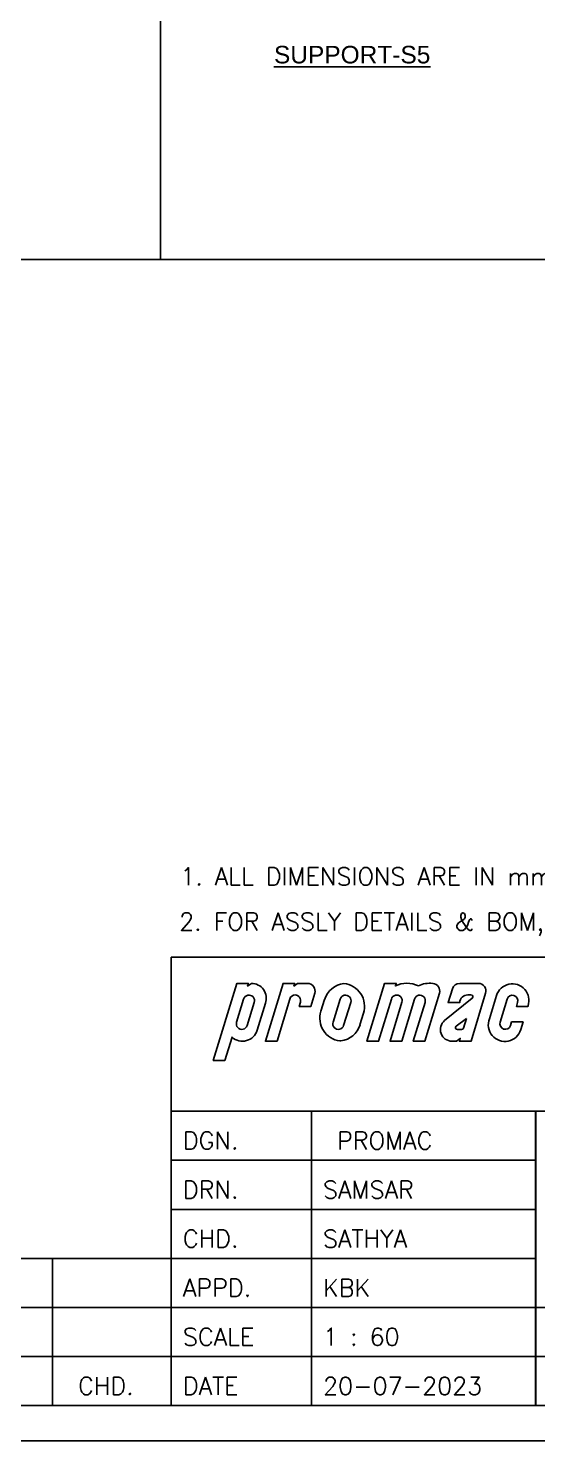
# Model space of a CAD drawing. Header units: inches. Extents: x 0 to 157513, y -28488 to 35640.
# Drawn here: x 145189 to 149551, y 0 to 12088 of the extents above; entities that cross this region are included whole.
import ezdxf

# ---------------------------------------------------------------- set-up
doc = ezdxf.new("R2010")
doc.units = ezdxf.units.IN
doc.header["$LTSCALE"] = 400
doc.header["$MEASUREMENT"] = 0
doc.linetypes.add('0', pattern=[0])
doc.styles.add('ROMANS', font='romans')
doc.styles.get("Standard").update_dxf_attribs({"font": 'arial.ttf'})
doc.styles.add('Su Rekha', font='simplex.shx')

# ---------------------------------------------------------------- blocks, each defined once
blk = doc.blocks.new('A1 title blck promac')
at = {"color": 4, "linetype": '0'}
for p, q in [((2138894, -472474), (2149694, -472474)), ((2138894, -472474), (2149694, -472474)), ((2138894, -476312), (2138894, -472474)), ((2140175, -472937), (2140205, -472837)), ((2140510, -473053), (2140540, -472953)), ((2140510, -473053), (2140540, -472953)), ((2138894, -473792), (2149694, -473792)), ((2140094, -476312), (2140094, -473792)), ((2142014, -473792), (2142014, -476312)), ((2138894, -474212), (2142014, -474212)), ((2138894, -474632), (2142014, -474632)), ((2137878, -476312), (2137878, -475052)), ((2138894, -475052), (2142014, -475052)), ((2128107, -475472), (2138894, -475472)), ((2138894, -475472), (2149694, -475472)), ((2128107, -475892), (2138894, -475892)), ((2138894, -475892), (2149694, -475892)), ((2127902, -476312), (2138894, -476312)), ((2127902, -476312), (2138894, -476312))]:
    blk.add_line(p, q, dxfattribs=at)
at = {"color": 4}
blk.add_line((2128107, -475052), (2138894, -475052), dxfattribs=at)
at = {"color": 4, "linetype": '0'}
blk.add_lwpolyline([(2099534, -476612), (2149994, -476612), (2149994, -440972), (2099534, -440972)], close=True, dxfattribs=at)
blk.add_lwpolyline([(2100785, -476312), (2149694, -476312), (2149694, -441272), (2099834, -441272), (2099834, -470228)], dxfattribs=at)
for points in [[(2139353, -473358), (2139254, -473358), (2139456, -472698), (2139555, -472698), (2139548, -472721), (2139580, -472698), (2139580, -472698), (2139580, -472698), (2139580, -472698, -0.516), (2139701, -472868), (2139630, -473099, -0.553087), (2139415, -473158), (2139353, -473358)], [(2139800, -473193), (2139701, -473193), (2139852, -472698), (2139951, -472698), (2139944, -472721), (2139976, -472698), (2140060, -472698, -0.504039), (2140123, -472783), (2140089, -472896), (2139990, -472896), (2140000, -472860, 0.49055), (2139955, -472797, 0.36676), (2139910, -472832), (2139800, -473193)], [(2141618, -473001), (2141679, -472802, -1.015057), (2141949, -472890), (2141948, -472896), (2141849, -472896), (2141859, -472861, 0.986133), (2141769, -472832), (2141709, -473030, 0.986148), (2141799, -473059), (2141808, -473028), (2141907, -473028), (2141887, -473094, -1.036), (2141618, -473001)], [(2139544, -473059, -1.014055), (2139454, -473030), (2139514, -472832, -1.015256), (2139604, -472861), (2139544, -473059)], [(2140280, -473030), (2140341, -472832, -1.013744), (2140431, -472861), (2140370, -473059, -1.014072), (2140280, -473030)], [(2141421, -472998), (2141396, -473082, -0.331164), (2141380, -473094), (2141344, -473094, -0.702242), (2141334, -473064), (2141421, -472998)]]:
    blk.add_lwpolyline(points, format="xyb", dxfattribs=at)
for points in [[(2141010, -472719, 0.224262), (2140813, -472720), (2140820, -472698), (2140721, -472698), (2140570, -473193), (2140669, -473193), (2140779, -472832, -1.012174), (2140869, -472860), (2140768, -473193), (2140867, -473193), (2140977, -472832, -1.013575), (2141067, -472861), (2140966, -473193), (2141065, -473193), (2141190, -472783, 0.471576), (2141134, -472698, 0.138163), (2141010, -472719)], [(2141235, -473017), (2141471, -472826, 0.706867), (2141460, -472797, 0), (2141433, -472797, 0.401231), (2141364, -472863), (2141265, -472863), (2141301, -472744, -0.328754), (2141364, -472698), (2141523, -472698, -0.505224), (2141586, -472783), (2141461, -473193), (2141362, -473193), (2141369, -473169), (2141337, -473193), (2141298, -473193, -0.706645)]]:
    blk.add_lwpolyline(points, format="xyb", close=True, dxfattribs=at)
for centre, radius, start, end in [((2140395, -472896), 198, 96.3149, 162.9999), ((2140351, -472896), 198, 343, 83.6851), ((2140364, -472995), 198, 163, 262.3762), ((2140321, -472995), 198, 277.6238, 342.9999), ((2140343, -473158), 33, 262.416, 277.584), ((2140343, -473158), 33, 262.416, 277.584)]:
    blk.add_arc(centre, radius, start, end, dxfattribs=at)
at = {"color": 4, "linetype": '0', "style": 'ROMANS'}
for s, p in [('DGN.', (2138994, -474118)), ('DRN.', (2138994, -474538)), ('CHD.', (2138994, -474958)), ('APPD.', (2138994, -475378)), ('SCALE', (2138994, -475798)), ('CHD.', (2138097, -476218)), ('DATE', (2138994, -476218))]:
    blk.add_text(s, height=150, dxfattribs=at).set_placement(p)

msp = doc.modelspace()

# ---------------------------------------------------------------- linework, layer by layer
at = {"color": 8}
msp.add_line((146321.1, 10109.5), (157213.1, 10109.5), dxfattribs=at)
at = {"color": 4, "linetype": '0'}
msp.add_line((149533.2, 300), (149533.2, 2820), dxfattribs=at)
at = {"color": 8}
msp.add_lwpolyline([(138951.7, 10109.5), (146321.1, 10109.5), (146321.1, 21932.8), (143966.6, 21932.8)], dxfattribs=at)

# ---------------------------------------------------------------- block references
msp.add_blockref('A1 title blck promac', (-1992481.1, 476612.3))

# ---------------------------------------------------------------- texts
msp.add_text('%%USUPPORT-S5', height=150).set_placement((147292.7, 11787.2, 4616.6))
at = {"style": 'Su Rekha'}
for s, p in [('1. ALL DIMENSIONS ARE IN mm & LEVELS ARE IN METERS.', (146490.2, 4754.6)), ('2. FOR ASSLY DETAILS & BOM,  REFER SHEET 1 OF 3.', (146480.5, 4367.9))]:
    msp.add_text(s, height=150, dxfattribs=at).set_placement(p)
at = {"color": 4, "linetype": '0', "style": 'ROMANS'}
for s, p in [('PROMAC', (147832.9, 2493.8)), ('SAMSAR', (147712.6, 2073.8)), ('SATHYA', (147712.6, 1653.8)), ('KBK', (147712.6, 1233.8)), ('1 : 60', (147712.6, 813.8)), ('20-07-2023', (147712.6, 393.9))]:
    msp.add_text(s, height=150, dxfattribs=at).set_placement(p)

doc.saveas('drawing.dxf')
